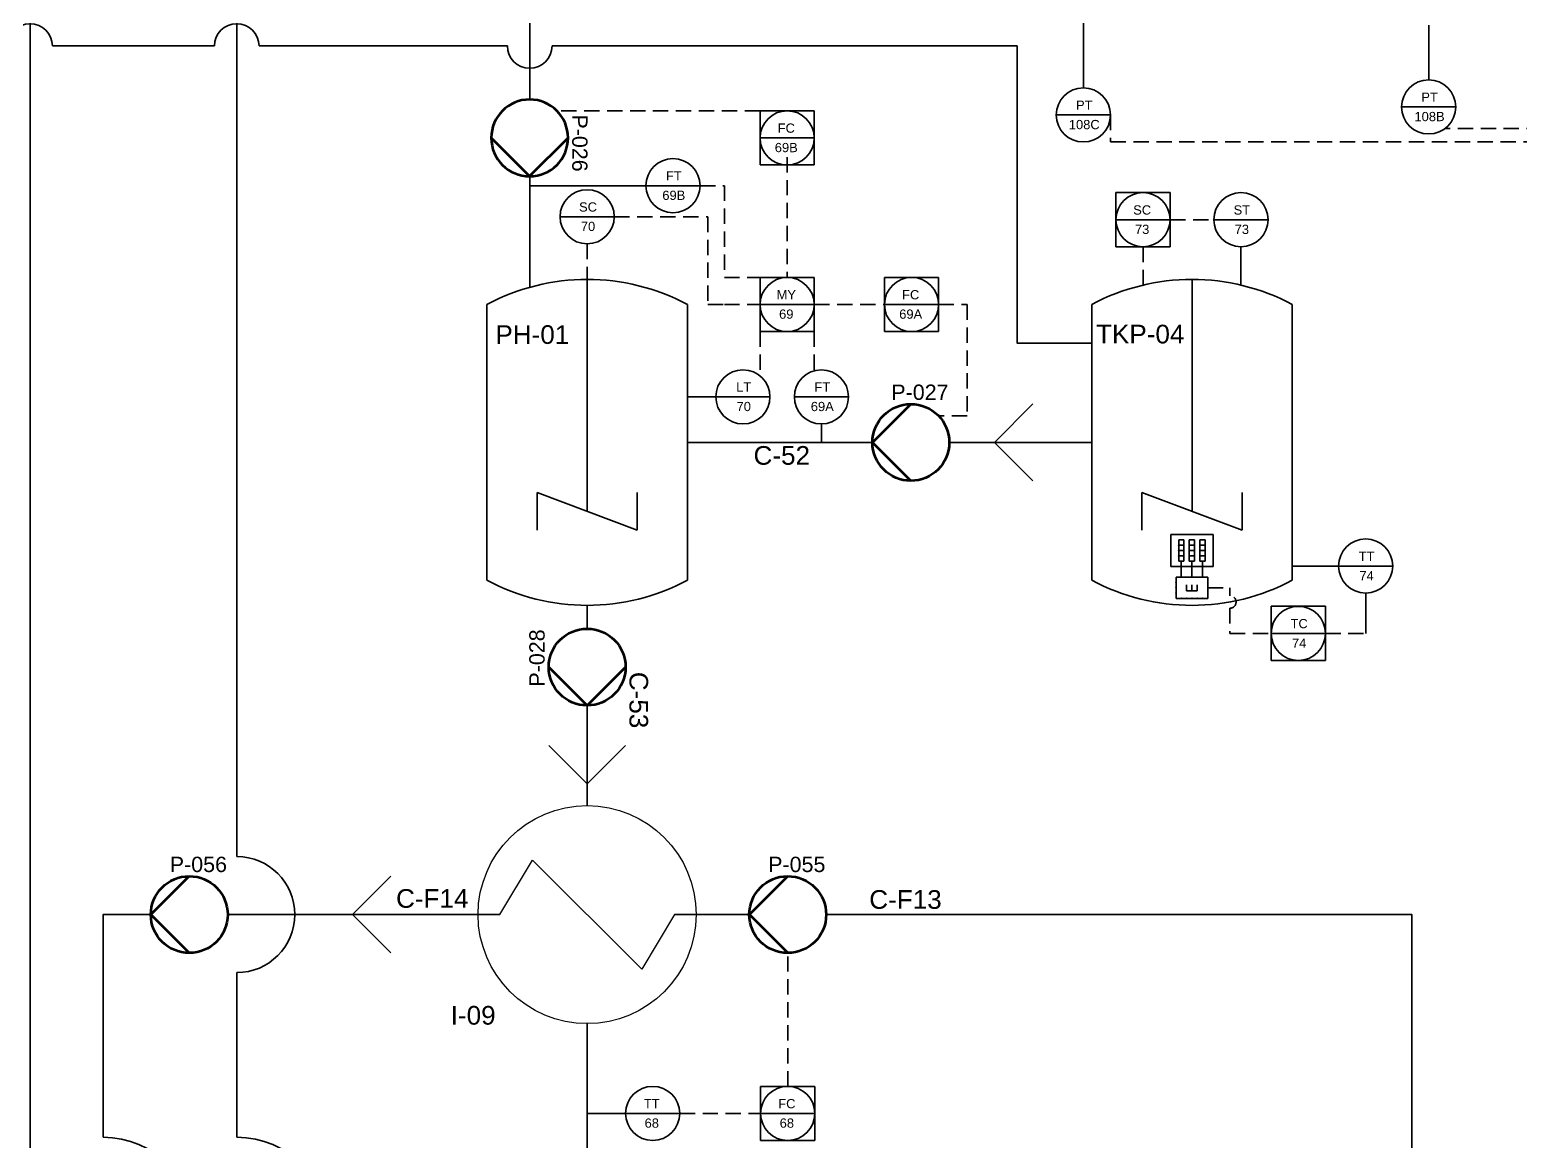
# Paper-space layout 'P&D' of a CAD drawing. Header units: inches, sheet in millimetres. Extents: x 10 to 410, y 10 to 291.
# Drawn here: x 196.4 to 257.3, y 147.3 to 192.7 of the extents above; entities that cross this region are included whole.
import ezdxf
from ezdxf.enums import TextEntityAlignment as Align

# ---------------------------------------------------------------- set-up
doc = ezdxf.new("R2010")
doc.units = ezdxf.units.IN
doc.header["$LTSCALE"] = 5
doc.header["$MEASUREMENT"] = 0
doc.linetypes.add('DASHED2', pattern=[0.375, 0.25, -0.125])
doc.linetypes.add('LÍNEAS_OCULTAS2', pattern=[0.1875, 0.125, -0.0625])
doc.styles.add('TEXTO_CUADRO', font='arial.ttf', dxfattribs={"height": 2})
doc.styles.add('TEXTO_INSTRUMENTOS', font='arial.ttf', dxfattribs={"height": 1})

# ---------------------------------------------------------------- blocks, each defined once
blk = doc.blocks.new('INTERCAMBIADOR_DE_CALOR')
for p, q in [((1, 0), (2.5, 2.5)), ((7.5, -2.5), (2.5, 2.5)), ((0, 0), (1, 0)), ((9, 0), (7.5, -2.5)), ((9, 0), (10, 0))]:
    blk.add_line(p, q)
blk.add_circle((5, 0), 5)
at = {"style": 'TEXTO_CUADRO'}
blk.add_attdef('TAG', text='', height=2, dxfattribs=at).set_placement((5.875, -6.56), align=Align.MIDDLE_CENTER)
blk = doc.blocks.new('bomba')
at = {"lineweight": 100}
for p, q in [((186.71, 141.99), (191.7, 137)), ((191.7, 137), (186.71, 132)), ((191.71, 137), (191.7, 137)), ((186.71, 132), (186.71, 131.99))]:
    blk.add_line(p, q, dxfattribs=at)
blk.add_circle((186.71, 137), 5, dxfattribs=at)
at = {"lineweight": 100, "style": 'TEXTO_CUADRO'}
blk.add_attdef('P-101', (183.22, 129.4), '', height=2, dxfattribs=at)
blk = doc.blocks.new('vessel con agitador')
at = {"lineweight": 35}
for p, q in [((237.264, 259.369), (237.264, 250.869)), ((235.264, 250.869), (235.264, 249.369)), ((239.264, 249.369), (235.264, 250.869)), ((237.264, 250.869), (237.264, 250.119)), ((239.264, 250.869), (239.264, 249.369))]:
    blk.add_line(p, q, dxfattribs=at)
for points in [[(233.264, 258.369), (233.264, 247.369)], [(241.264, 247.369), (241.264, 247.369), (241.264, 258.369)]]:
    blk.add_lwpolyline(points, dxfattribs=at)
for centre, start, end in [((237.264, 250.869), 61.92751, 118.07249), ((237.264, 254.869), 241.92751, 298.07249)]:
    blk.add_arc(centre, 8.5, start, end, dxfattribs=at)
blk = doc.blocks.new('resistencia electrica')
at = {"lineweight": 35}
for p, q in [((178.26, 261.29), (182.26, 261.29)), ((178.26, 255.29), (178.26, 261.29)), ((182.26, 261.29), (182.26, 255.29)), ((184.26, 260.29), (184.26, 262.29)), ((184.26, 262.29), (190.26, 262.29)), ((185.26, 260.29), (185.26, 260.79)), ((185.26, 260.79), (189.26, 260.79)), ((185.26, 260.79), (186.26, 260.79)), ((186.26, 260.79), (186.26, 259.79)), ((187.26, 260.79), (187.26, 259.79)), ((188.26, 260.79), (188.26, 259.79)), ((189.26, 260.79), (189.26, 259.79)), ((190.26, 262.29), (190.26, 254.29)), ((180.26, 259.29), (179.67, 259.29)), ((179.67, 259.29), (179.67, 257.29)), ((179.67, 258.29), (180.84, 258.29)), ((180.26, 259.29), (180.84, 259.29)), ((182.26, 260.29), (184.26, 260.29)), ((182.26, 258.29), (184.26, 258.29)), ((184.26, 260.29), (184.26, 256.29)), ((184.26, 260.29), (185.26, 260.29)), ((184.26, 258.29), (185.26, 258.29)), ((185.26, 259.79), (185.26, 260.29)), ((189.26, 259.79), (185.26, 259.79)), ((185.26, 258.29), (185.26, 258.79)), ((185.26, 258.79), (189.26, 258.79)), ((185.26, 258.79), (186.26, 258.79)), ((185.26, 257.79), (185.26, 258.29)), ((186.26, 258.79), (186.26, 257.79)), ((187.26, 258.79), (187.26, 257.79)), ((188.26, 258.79), (188.26, 257.79)), ((189.26, 258.79), (189.26, 257.79)), ((182.26, 255.29), (178.26, 255.29)), ((179.67, 257.29), (180.84, 257.29)), ((182.26, 256.29), (184.26, 256.29)), ((184.26, 256.29), (184.26, 254.29)), ((184.26, 256.29), (185.26, 256.29)), ((189.26, 257.79), (185.26, 257.79)), ((185.26, 256.29), (185.26, 256.79)), ((185.26, 256.79), (189.26, 256.79)), ((185.26, 256.79), (186.26, 256.79)), ((185.26, 255.79), (185.26, 256.29)), ((189.26, 255.79), (185.26, 255.79)), ((186.26, 256.79), (186.26, 255.79)), ((187.26, 256.79), (187.26, 255.79)), ((188.26, 256.79), (188.26, 255.79)), ((189.26, 256.79), (189.26, 255.79)), ((184.26, 254.29), (190.26, 254.29))]:
    blk.add_line(p, q, dxfattribs=at)
for p in [(179.26, 261.29), (180.26, 261.29), (181.26, 261.29), (186.26, 260.79), (187.26, 260.79), (188.26, 260.79), (178.26, 260.29), (178.26, 259.29), (178.26, 258.29), (186.26, 258.79), (187.26, 258.79), (188.26, 258.79), (178.26, 257.29), (178.26, 256.29), (186.26, 256.79), (187.26, 256.79), (188.26, 256.79)]:
    blk.add_point(p, dxfattribs=at)

psp = doc.layouts.new('P&D')

# ---------------------------------------------------------------- linework, layer by layer
at = {"lineweight": 35}
for p, q in [((216.789, 189.829), (216.789, 196.219)), ((226.201, 188.262), (226.201, 189.368)), ((226.201, 189.368), (227.307, 189.368)), ((228.413, 189.368), (227.307, 189.368)), ((228.413, 188.262), (228.413, 189.368)), ((254.619, 189.527), (252.407, 189.527)), ((240.514, 189.201), (238.301, 189.201)), ((226.201, 188.262), (228.413, 188.262)), ((226.201, 188.262), (226.201, 187.155)), ((228.413, 188.262), (228.413, 187.155)), ((226.201, 187.155), (227.307, 187.155)), ((228.413, 187.155), (227.307, 187.155)), ((216.789, 182.158), (216.789, 186.694)), ((223.748, 186.31), (221.535, 186.31)), ((240.738, 184.919), (240.738, 186.025)), ((240.738, 186.025), (241.844, 186.025)), ((242.951, 186.025), (241.844, 186.025)), ((242.951, 184.919), (242.951, 186.025)), ((220.243, 185.04), (218.03, 185.04)), ((240.738, 184.919), (242.951, 184.919)), ((240.738, 184.919), (240.738, 183.812)), ((242.951, 184.919), (242.951, 183.812)), ((246.951, 184.919), (244.738, 184.919)), ((240.738, 183.812), (241.844, 183.812)), ((242.951, 183.812), (241.844, 183.812)), ((226.201, 181.456), (226.201, 182.562)), ((226.201, 182.562), (227.307, 182.562)), ((228.413, 182.562), (227.307, 182.562)), ((228.413, 181.456), (228.413, 182.562)), ((231.283, 181.456), (231.283, 182.562)), ((231.283, 182.562), (232.389, 182.562)), ((233.495, 182.562), (232.389, 182.562)), ((233.495, 181.456), (233.495, 182.562)), ((226.201, 181.456), (228.413, 181.456)), ((226.201, 181.456), (226.201, 180.35)), ((228.413, 181.456), (228.413, 180.35)), ((231.283, 181.456), (233.495, 181.456)), ((231.283, 181.456), (231.283, 180.35)), ((233.495, 181.456), (233.495, 180.35)), ((226.201, 180.35), (227.307, 180.35)), ((228.413, 180.35), (227.307, 180.35)), ((231.283, 180.35), (232.389, 180.35)), ((233.495, 180.35), (232.389, 180.35)), ((226.605, 177.682), (224.392, 177.682)), ((229.813, 177.682), (227.6, 177.682)), ((235.776, 175.822), (237.343, 177.391)), ((223.234, 175.822), (230.793, 175.822)), ((233.928, 175.822), (239.747, 175.822)), ((235.776, 175.822), (237.343, 174.252)), ((252.047, 170.772), (249.834, 170.772)), ((219.137, 169.164), (219.137, 168.211)), ((247.08, 168.018), (247.08, 169.125)), ((247.08, 169.125), (248.186, 169.125)), ((249.293, 169.125), (248.186, 169.125)), ((249.293, 168.018), (249.293, 169.125)), ((249.293, 168.018), (247.08, 168.018)), ((247.08, 168.018), (247.08, 166.912)), ((249.293, 168.018), (249.293, 166.912)), ((247.08, 166.912), (248.186, 166.912)), ((249.293, 166.912), (248.186, 166.912)), ((219.137, 165.076), (219.137, 160.986)), ((219.137, 161.87), (217.567, 163.437)), ((219.137, 161.87), (220.706, 163.437)), ((219.137, 144.737), (219.137, 152.077)), ((226.224, 148.407), (226.224, 149.513)), ((226.224, 149.513), (227.33, 149.513)), ((228.437, 149.513), (227.33, 149.513)), ((228.437, 148.407), (228.437, 149.513)), ((220.706, 148.407), (222.919, 148.407)), ((226.224, 148.407), (228.437, 148.407)), ((226.224, 148.407), (226.224, 147.301)), ((228.437, 148.407), (228.437, 147.301)), ((226.224, 147.301), (227.33, 147.301)), ((228.437, 147.301), (227.33, 147.301))]:
    psp.add_line(p, q, dxfattribs=at)
at = {"color": 3, "lineweight": 35}
for p, q in [((239.408, 190.307), (239.408, 195.909)), ((253.513, 190.634), (253.513, 192.861)), ((221.535, 186.31), (216.789, 186.31)), ((245.844, 183.812), (245.844, 182.247)), ((224.392, 177.682), (223.234, 177.682)), ((228.707, 176.576), (228.707, 175.822)), ((249.834, 170.772), (247.942, 170.772)), ((250.94, 169.666), (250.94, 168.018)), ((220.706, 148.407), (219.137, 148.407))]:
    psp.add_line(p, q, dxfattribs=at)
at = {"color": 18, "lineweight": 35, "true_color": 0x000000}
for p, q in [((196.379, 195.011), (196.379, 145.624)), ((215.573, 156.532), (214.682, 156.532)), ((223.656, 156.532), (222.7, 156.532))]:
    psp.add_line(p, q, dxfattribs=at)
at = {"color": 3, "linetype": 'LÍNEAS_OCULTAS2', "lineweight": 35}
for p, q in [((226.201, 189.368), (217.9, 189.368)), ((227.307, 187.478), (227.307, 182.562)), ((223.748, 186.31), (224.741, 186.31)), ((224.741, 186.31), (224.741, 182.562)), ((242.951, 184.919), (244.738, 184.919)), ((219.137, 183.934), (219.137, 182.48)), ((241.844, 183.812), (241.844, 182.247)), ((224.741, 182.562), (226.201, 182.562)), ((224.741, 181.456), (226.201, 181.456)), ((228.413, 181.456), (231.283, 181.456)), ((226.201, 180.35), (226.201, 178.537)), ((228.413, 180.35), (228.413, 178.749)), ((244.496, 169.881), (245.392, 169.881)), ((245.392, 169.881), (245.392, 169.557)), ((245.392, 169.048), (245.392, 168.018)), ((245.392, 168.018), (247.08, 168.018)), ((249.293, 168.018), (250.94, 168.018)), ((227.33, 149.513), (227.33, 154.964)), ((222.919, 148.407), (226.224, 148.407))]:
    psp.add_line(p, q, dxfattribs=at)
at = {"color": 5, "lineweight": 35}
for p, q in [((209.545, 156.532), (211.113, 158.101)), ((214.682, 156.532), (209.545, 156.532)), ((209.545, 156.532), (211.113, 154.962)), ((228.898, 156.532), (239.983, 156.532))]:
    psp.add_line(p, q, dxfattribs=at)
at = {"color": 6, "lineweight": 35}
for points in [[(204.823, 158.901), (204.823, 213.514), (227.301, 213.514), (227.301, 213.528)], [(204.823, 147.432), (204.823, 154.162)]]:
    psp.add_lwpolyline(points, dxfattribs=at)
at = {"color": 1, "lineweight": 35}
for points in [[(197.292, 192.016), (203.911, 192.016)], [(205.736, 192.016), (208.406, 192.016), (215.877, 192.016)], [(217.701, 192.016), (236.699, 192.016), (236.699, 179.88), (239.747, 179.88)]]:
    psp.add_lwpolyline(points, dxfattribs=at)
at = {"color": 3, "linetype": 'LÍNEAS_OCULTAS2', "lineweight": 35}
for points in [[(240.514, 189.201), (240.514, 188.094), (261.888, 188.094)], [(261.888, 188.647), (254.184, 188.647)], [(220.243, 185.04), (224.073, 185.04), (224.073, 181.456), (224.741, 181.456)], [(233.495, 181.456), (234.664, 181.456), (234.664, 176.903), (233.495, 176.903)]]:
    psp.add_lwpolyline(points, dxfattribs=at)
at = {"color": 5, "lineweight": 35}
for points in [[(201.317, 156.532), (199.36, 156.532), (199.36, 147.432)], [(209.545, 156.532), (204.453, 156.532)], [(225.763, 156.532), (223.656, 156.532)], [(239.983, 156.532), (252.829, 156.532), (252.829, 131.493)]]:
    psp.add_lwpolyline(points, dxfattribs=at)
at = {"lineweight": 35}
for centre in [(253.513, 189.527), (239.408, 189.201), (227.307, 188.262), (222.642, 186.31), (219.137, 185.04), (241.844, 184.919), (245.844, 184.919), (227.307, 181.456), (232.389, 181.456), (225.499, 177.682), (228.707, 177.682), (250.94, 170.772), (248.186, 168.018), (221.813, 148.407), (227.33, 148.407)]:
    psp.add_circle(centre, 1.106, dxfattribs=at)
at = {"color": 1, "lineweight": 35}
for centre, start, end in [((196.379, 192.016), 0, 180), ((204.823, 192.016), 0, 180), ((216.789, 192.016), 180, 0)]:
    psp.add_arc(centre, 0.912, start, end, dxfattribs=at)
at = {"color": 3, "linetype": 'LÍNEAS_OCULTAS2', "lineweight": 35}
psp.add_arc((245.392, 169.302), 0.255, 270, 90, dxfattribs=at)
at = {"color": 6, "lineweight": 35}
for centre, radius in [((204.823, 156.532), 2.37), ((204.823, 143.657), 3.775)]:
    psp.add_arc(centre, radius, 270, 90, dxfattribs=at)
at = {"color": 5, "lineweight": 35}
psp.add_arc((199.36, 143.657), 3.775, 270, 90, dxfattribs=at)

# ---------------------------------------------------------------- block references
at = {"color": 1, "linetype": 'DASHED2', "lineweight": 35}
ref = psp.add_blockref('bomba', (259.767, 246.835), dxfattribs=dict(at, xscale=-0.3137173204244906, yscale=0.3137173204244906, zscale=0.3137173204244906, rotation=90.00000000000959))
ref.add_attrib('P-101', 'P-026', (218.525, 189.221), dxfattribs={"lineweight": 100, "height": 0.6274, "rotation": 270, "style": 'TEXTO_CUADRO'})
at = {"color": 3, "linetype": 'LÍNEAS_OCULTAS2', "lineweight": 35}
for name, p, xscale, yscale, zscale in [('vessel con agitador', (-23.907, -83.207), 1.024361001701435, 1.024361001701435, 1.024361001701435), ('vessel con agitador', (0.801, -83.207), 1.024361001701435, 1.024361001701435, 1.024361001701435), ('INTERCAMBIADOR_DE_CALOR', (214.682, 156.532), 0.8909178327213845, 0.8909178327213845, 0.8909178327213845)]:
    psp.add_blockref(name, p, dxfattribs=dict(at, xscale=xscale, yscale=yscale, zscale=zscale))
at = {"color": 1, "linetype": 'DASHED2', "lineweight": 35}
ref = psp.add_blockref('bomba', (290.934, 218.8), dxfattribs=dict(at, xscale=0.3137173204244906, yscale=0.3137173204244906, zscale=0.3137173204244906, rotation=180))
ref.add_attrib('P-101', 'P-027', (231.561, 177.558), dxfattribs={"lineweight": 100, "height": 0.6274, "rotation": 360, "style": 'TEXTO_CUADRO'})
at = {"lineweight": 35, "xscale": 0.2172742704134837, "yscale": 0.2172742704134837, "zscale": 0.2172742704134837, "rotation": 90}
psp.add_blockref('resistencia electrica', (299.963, 130.716), dxfattribs=at)
at = {"color": 1, "linetype": 'DASHED2', "lineweight": 35}
ref = psp.add_blockref('bomba', (176.158, 225.217), dxfattribs=dict(at, xscale=0.3137173204244906, yscale=0.3137173204244906, zscale=0.3137173204244906, rotation=270))
ref.add_attrib('P-101', 'P-028', (217.4, 165.845), dxfattribs={"lineweight": 100, "height": 0.6274, "rotation": 90, "style": 'TEXTO_CUADRO'})
ref = psp.add_blockref('bomba', (261.458, 199.51), dxfattribs=dict(at, xscale=0.3137173204244906, yscale=0.3137173204244906, zscale=0.3137173204244906, rotation=180))
ref.add_attrib('P-101', 'P-056', (202.086, 158.268), dxfattribs={"lineweight": 100, "height": 0.6274, "rotation": 360, "style": 'TEXTO_CUADRO'})
ref = psp.add_blockref('bomba', (285.904, 199.51), dxfattribs=dict(at, xscale=0.3137173204244906, yscale=0.3137173204244906, zscale=0.3137173204244906, rotation=180))
ref.add_attrib('P-101', 'P-055', (226.531, 158.268), dxfattribs={"lineweight": 100, "height": 0.6274, "rotation": 360, "style": 'TEXTO_CUADRO'})

# ---------------------------------------------------------------- texts
at = {"lineweight": 35, "style": 'TEXTO_INSTRUMENTOS'}
for s, width, gutter_width, heights, insert, char_height, attachment_point in [('\\pxqc;PT', 1.44143, 1.889, [0], (254.269, 190.116), 0.3778, 3), ('\\pxqc;PT', 1.44143, 1.889, [0], (240.164, 189.789), 0.3778, 3), ('\\pxqc;FC', 1.44143, 1.889, [0], (226.55, 188.85), 0.3778, 1), ('\\pxqc;108C', 1.44143, 1.889, [0], (240.164, 188.612), 0.3778, 9), ('\\pxqc;108B', 1.44143, 1.889, [0.278], (254.269, 188.939), 0.3778, 9), ('\\pxqc;69B', 1.44143, 1.889, [0], (226.55, 187.673), 0.3778, 7), ('\\pxqc;FT', 1.44143, 1.889, [0], (223.398, 186.899), 0.3778, 3), ('\\pxqc;69B', 1.44143, 1.889, [0], (223.398, 185.722), 0.3778, 9), ('\\pxqc;SC', 1.44143, 1.889, [0], (219.893, 185.628), 0.3778, 3), ('\\pxqc;SC', 1.44143, 1.889, [0], (241.088, 185.507), 0.3778, 1), ('\\pxqc;ST', 1.44143, 1.889, [0], (246.601, 185.507), 0.3778, 3), ('\\pxqc;70', 1.44143, 1.889, [0], (219.893, 184.452), 0.3778, 9), ('\\pxqc;73', 1.44143, 1.889, [0.325], (241.088, 184.331), 0.3778, 7), ('\\pxqc;73', 1.44143, 1.889, [0], (246.601, 184.331), 0.3778, 9), ('\\pxqc;MY', 1.44143, 1.889, [0], (226.55, 182.044), 0.3778, 1), ('\\pxqc;FC', 1.44143, 1.889, [0], (231.633, 182.044), 0.3778, 1), ('\\pxqc;69', 1.44143, 1.889, [0], (226.55, 180.868), 0.3778, 7), ('\\pxqc;69A', 1.44143, 1.889, [0], (231.633, 180.868), 0.3778, 7), ('\\pxqc;PH-01', 3.71842, 3.814, [0], (215.039, 180.608), 0.7627, 1), ('\\pxqc;TKP-04', 3.71842, 3.814, [0], (239.87, 180.628), 0.7627, 1), ('\\pxqc;LT', 1.44143, 1.889, [0], (226.255, 178.27), 0.3778, 3), ('\\pxqc;FT', 1.44143, 1.889, [0], (229.463, 178.27), 0.3778, 3), ('\\pxqc;70', 1.44143, 1.889, [0], (226.255, 177.094), 0.3778, 9), ('\\pxqc;69A', 1.44143, 1.889, [0], (229.463, 177.094), 0.3778, 9), ('\\pxqc;C-52', 2.91004, 3.814, [0], (225.633, 175.671), 0.7627, 1), ('\\pxqc;TT', 1.44143, 1.889, [0], (251.697, 171.36), 0.3778, 3), ('\\pxqc;74', 1.44143, 1.889, [0], (251.697, 170.184), 0.3778, 9), ('\\pxqc;TC', 1.44143, 1.889, [0], (248.943, 168.607), 0.3778, 3), ('\\pxqc;74', 1.44143, 1.889, [0], (248.943, 167.43), 0.3778, 9), ('\\pxqc;C-F14', 2.91004, 3.814, [0], (211.355, 157.571), 0.7627, 1), ('\\pxqc;C-F13', 2.91004, 3.814, [0], (230.685, 157.53), 0.7627, 1), ('\\pxqc;I-09', 2.91004, 3.814, [0], (213.026, 152.798), 0.7627, 1), ('\\pxqc;TT', 1.44143, 1.889, [0], (221.056, 148.995), 0.3778, 1), ('\\pxqc;FC', 1.44143, 1.889, [0], (226.574, 148.995), 0.3778, 1), ('\\pxqc;68', 1.44143, 1.889, [0], (221.056, 147.819), 0.3778, 7), ('\\pxqc;68', 1.44143, 1.889, [0], (226.574, 147.819), 0.3778, 7)]:
    psp.add_mtext_dynamic_manual_height_columns(s, width=width, gutter_width=gutter_width, heights=heights, dxfattribs=dict(at, insert=insert, char_height=char_height, attachment_point=attachment_point))
at = {"lineweight": 35, "insert": (220.853, 163.84), "char_height": 0.7627, "attachment_point": 9, "rotation": 270, "style": 'TEXTO_INSTRUMENTOS'}
psp.add_mtext_dynamic_manual_height_columns('\\pxqc;C-53', width=2.91004, gutter_width=3.814, heights=[0], dxfattribs=at)

doc.saveas('drawing.dxf')
